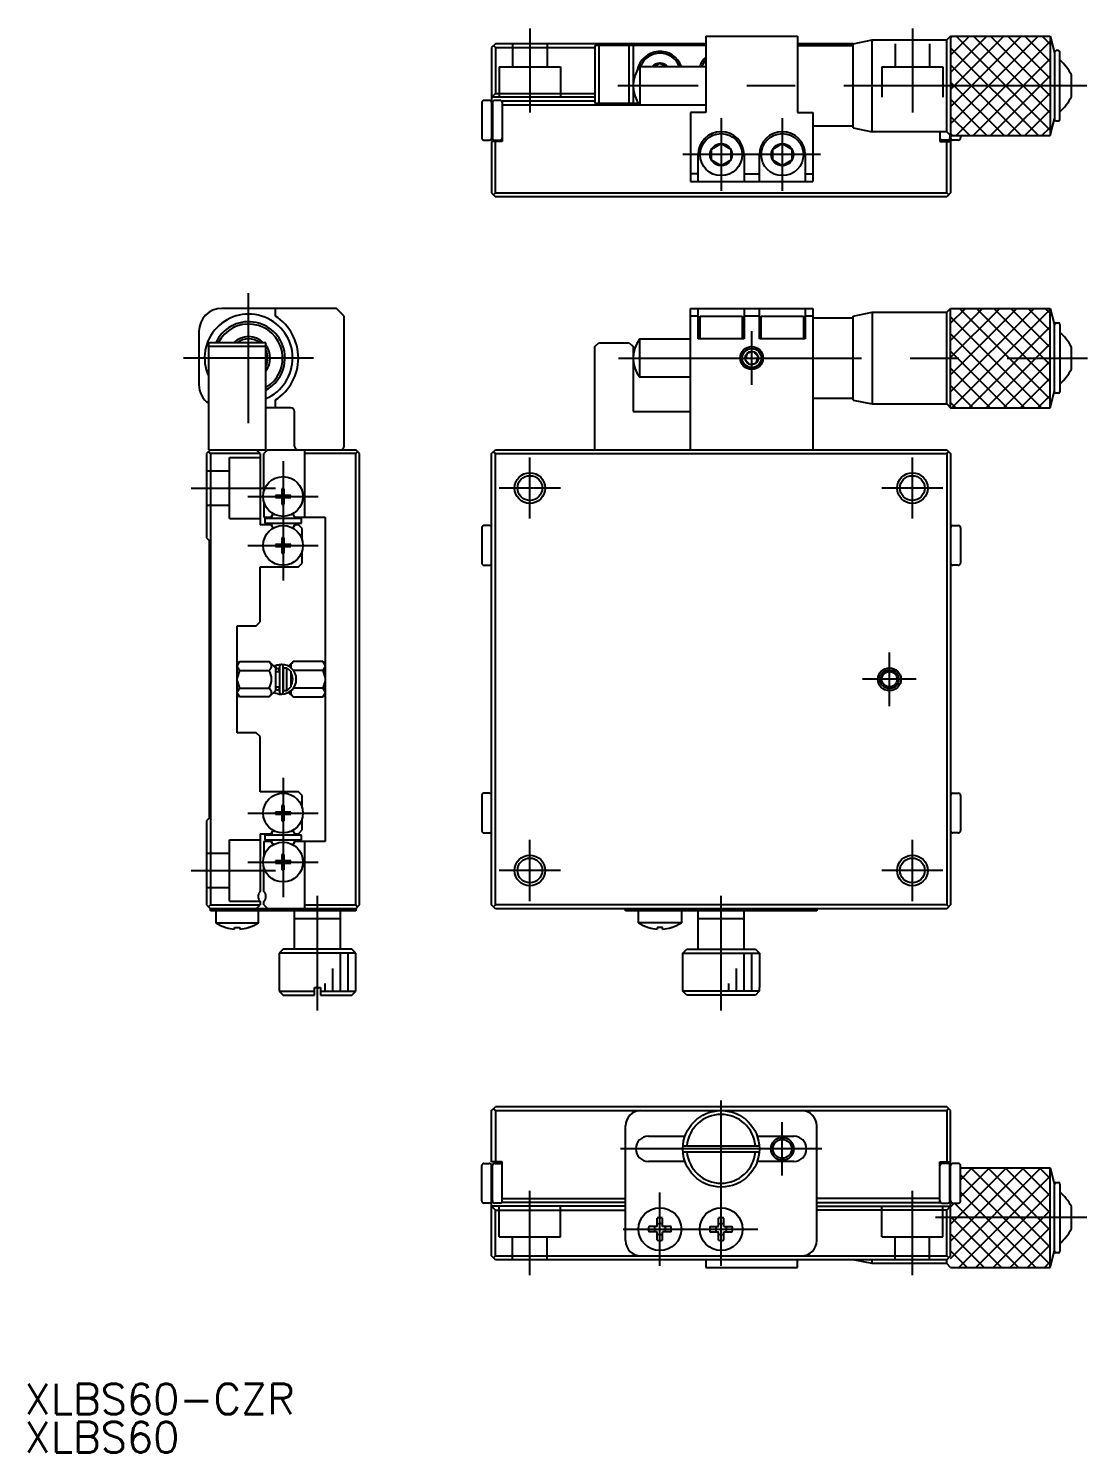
# Model space of a CAD drawing. Extents: x 1 to 267, y 0 to 186.
# Drawn here: x 0.5 to 138.9, y 0 to 186.2 of the extents above; entities that cross this region are included whole.
import ezdxf

# ---------------------------------------------------------------- set-up
doc = ezdxf.new("R2010")
doc.units = 0
doc.linetypes.add('CENTER', pattern=[50.8, 31.75, -6.35, 6.35, -6.35])
doc.linetypes.add('DASHED', pattern=[19.05, 12.7, -6.35])
doc.layers.get('0').update_dxf_attribs({"linetype": 'CONTINUOUS'})
doc.layers.add('CENTER', color=1, linetype='CENTER')
doc.styles.get("Standard").update_dxf_attribs({"font": 'txt.shx', "height": 3, "bigfont": 'bigfont.shx'})

# ---------------------------------------------------------------- blocks, each defined once
blk = doc.blocks.new('*U6')
at = {"color": 7, "linetype": 'CONTINUOUS'}
blk.add_text('XLBS60-CZR', height=4, dxfattribs=at).set_placement((0, 5))
blk = doc.blocks.new('*U7')
at = {"color": 7, "linetype": 'CONTINUOUS'}
blk.add_text('XLBS60', height=4, dxfattribs=at).set_placement((0, 0))

msp = doc.modelspace()

# ---------------------------------------------------------------- linework, layer by layer
at = {"color": 7, "linetype": 'CONTINUOUS'}
for p, q in [((89.05, 185.21), (101.05, 185.21)), ((89.05, 185.21), (89.05, 175.21)), ((101.05, 185.21), (101.05, 175.21)), ((108.3, 184.21), (110.8, 184.71)), ((110.8, 184.71), (120.55, 184.71)), ((110.8, 172.71), (110.8, 184.71)), ((120.55, 184.71), (121.05, 185.21)), ((120.55, 172.71), (120.55, 184.71)), ((121.05, 185.21), (134.05, 185.21)), ((121.05, 185.21), (121.05, 172.21)), ((134.05, 185.21), (134.64, 183.01)), ((134.05, 185.21), (134.05, 172.21)), ((61.55, 184.21), (61.05, 183.71)), ((61.05, 183.71), (61.05, 171.71)), ((61.55, 183.71), (61.3, 183.96)), ((89.05, 184.21), (61.55, 184.21)), ((61.55, 183.71), (61.55, 177.71)), ((61.55, 183.71), (74.55, 183.71)), ((89.05, 183.96), (74.55, 183.96)), ((74.55, 183.96), (74.55, 176.46)), ((75.05, 183.96), (75.05, 176.46)), ((79.05, 176.46), (79.05, 183.96)), ((79.55, 183.96), (79.55, 176.46)), ((108.3, 184.21), (101.05, 184.21)), ((101.05, 183.96), (108.3, 183.96)), ((108.3, 173.21), (108.3, 184.21)), ((134.64, 183.11), (134.64, 174.31)), ((135.14, 183.31), (134.84, 183.31)), ((135.34, 174.31), (135.34, 183.11)), ((89.05, 181.21), (80.42, 181.21)), ((80.42, 181.21), (80.42, 176.21)), ((83.05, 181.65), (82.28, 181.21)), ((83.81, 181.21), (83.05, 181.65)), ((136.85, 177.26), (136.85, 180.15)), ((61.55, 177.71), (61.05, 177.21)), ((74.55, 177.21), (61.05, 177.21)), ((61.55, 177.71), (74.55, 177.71)), ((59.75, 176.51), (59.75, 171.91)), ((60.75, 176.81), (60.05, 176.81)), ((61.05, 175.76), (61.15, 175.76)), ((61.05, 175.63), (61.15, 175.63)), ((61.15, 176.51), (61.15, 171.91)), ((62.15, 176.81), (61.45, 176.81)), ((74.55, 176.71), (62.45, 176.71)), ((62.45, 176.71), (62.45, 171.41)), ((62.45, 176.21), (89.05, 176.21)), ((74.55, 176.46), (80.24, 176.46)), ((89.05, 175.21), (87.05, 175.21)), ((87.05, 175.21), (87.05, 166.21)), ((101.05, 175.21), (103.05, 175.21)), ((103.05, 175.21), (103.05, 166.21)), ((61.05, 174.21), (61.15, 174.21)), ((103.05, 173.46), (108.3, 173.46)), ((108.3, 173.21), (110.8, 172.71)), ((134.05, 172.21), (134.64, 174.41)), ((134.84, 174.11), (135.14, 174.11)), ((60.05, 171.61), (60.75, 171.61)), ((61.05, 172.78), (61.15, 172.78)), ((61.05, 172.66), (61.15, 172.66)), ((61.05, 172.21), (61.15, 172.21)), ((61.05, 171.71), (61.22, 171.71)), ((62.45, 171.41), (61.05, 171.41)), ((61.05, 171.41), (61.05, 164.71)), ((61.45, 171.61), (62.15, 171.61)), ((61.55, 164.71), (61.55, 171.41)), ((62.37, 171.71), (62.45, 171.71)), ((120.55, 172.71), (110.8, 172.71)), ((119.65, 172.71), (119.65, 171.41)), ((119.72, 171.71), (119.65, 171.71)), ((119.65, 171.41), (121.05, 171.41)), ((120.65, 171.61), (119.95, 171.61)), ((120.55, 172.71), (121.05, 172.21)), ((120.55, 164.71), (120.55, 171.41)), ((121.05, 171.71), (120.87, 171.71)), ((120.95, 172.31), (120.95, 171.91)), ((121.05, 172.21), (120.95, 172.21)), ((121.05, 172.21), (121.05, 164.71)), ((121.05, 172.21), (134.05, 172.21)), ((122.05, 171.61), (121.35, 171.61)), ((122.35, 172.21), (122.35, 171.91)), ((88.05, 166.21), (88.05, 169.71)), ((89.8, 170.43), (91.05, 171.15)), ((89.8, 168.98), (89.8, 170.43)), ((91.05, 171.15), (92.3, 170.43)), ((92.3, 170.43), (92.3, 168.98)), ((94.05, 169.71), (94.05, 166.21)), ((96.05, 166.21), (96.05, 169.71)), ((97.8, 170.43), (99.05, 171.15)), ((97.8, 168.98), (97.8, 170.43)), ((99.05, 171.15), (100.3, 170.43)), ((100.3, 170.43), (100.3, 168.98)), ((102.05, 169.71), (102.05, 166.21)), ((91.05, 168.26), (89.8, 168.98)), ((92.3, 168.98), (91.05, 168.26)), ((99.05, 168.26), (97.8, 168.98)), ((100.3, 168.98), (99.05, 168.26)), ((88.05, 167.21), (87.05, 167.21)), ((87.05, 166.21), (103.05, 166.21)), ((94.05, 167.21), (96.05, 167.21)), ((102.05, 167.21), (103.05, 167.21)), ((61.05, 164.71), (61.55, 164.21)), ((61.55, 164.71), (61.3, 164.46)), ((61.55, 164.71), (120.55, 164.71)), ((120.55, 164.21), (61.55, 164.21)), ((121.05, 164.71), (120.55, 164.21)), ((120.55, 164.71), (120.8, 164.46)), ((40.79, 149.61), (25.79, 149.61)), ((32.79, 148.58), (32.79, 149.61)), ((41.79, 148.61), (40.79, 149.61)), ((87.05, 131.11), (87.05, 149.61)), ((87.05, 149.61), (103.05, 149.61)), ((88.05, 145.61), (88.05, 149.61)), ((94.05, 149.61), (94.05, 145.61)), ((96.05, 145.61), (96.05, 149.61)), ((102.05, 149.61), (102.05, 145.61)), ((103.05, 149.61), (103.05, 131.11)), ((108.3, 148.61), (110.8, 149.11)), ((110.8, 149.11), (120.55, 149.11)), ((110.8, 149.11), (110.8, 137.11)), ((120.55, 149.11), (121.05, 149.61)), ((120.55, 137.11), (120.55, 149.11)), ((121.05, 149.61), (134.05, 149.61)), ((121.05, 136.61), (121.05, 149.61)), ((134.05, 149.61), (134.64, 147.41)), ((134.05, 136.61), (134.05, 149.61)), ((41.79, 131.61), (41.79, 148.61)), ((88.05, 148.61), (87.05, 148.61)), ((88.3, 145.61), (88.3, 148.61)), ((88.3, 148.61), (93.8, 148.61)), ((93.8, 148.61), (93.8, 145.61)), ((96.05, 148.61), (94.05, 148.61)), ((96.3, 145.61), (96.3, 148.61)), ((96.3, 148.61), (101.8, 148.61)), ((101.8, 148.61), (101.8, 145.61)), ((103.05, 148.61), (102.05, 148.61)), ((103.05, 148.36), (108.3, 148.36)), ((108.3, 137.61), (108.3, 148.61)), ((134.64, 138.71), (134.64, 147.51)), ((134.84, 147.71), (135.14, 147.71)), ((135.34, 147.51), (135.34, 138.71)), ((22.79, 146.61), (22.79, 139.61)), ((80.42, 140.61), (80.42, 145.61)), ((80.42, 145.61), (87.05, 145.61)), ((94.05, 145.61), (88.05, 145.61)), ((102.05, 145.61), (96.05, 145.61)), ((31.54, 145.11), (24.04, 145.11)), ((24.04, 145.11), (24.04, 131.11)), ((31.54, 144.61), (24.04, 144.61)), ((31.54, 131.11), (31.54, 145.11)), ((74.55, 144.61), (75.05, 145.11)), ((74.55, 131.11), (74.55, 144.61)), ((75.05, 145.11), (79.05, 145.11)), ((79.05, 145.11), (79.55, 144.61)), ((79.55, 144.61), (79.55, 136.11)), ((94.47, 143.76), (94.2, 142.94)), ((95.32, 143.93), (94.47, 143.76)), ((95.9, 143.28), (95.32, 143.93)), ((136.85, 141.66), (136.85, 144.55)), ((94.2, 142.94), (94.77, 142.29)), ((94.77, 142.29), (95.62, 142.46)), ((95.62, 142.46), (95.9, 143.28)), ((87.05, 140.61), (80.42, 140.61)), ((103.05, 137.86), (108.3, 137.86)), ((134.05, 136.61), (134.64, 138.81)), ((135.14, 138.51), (134.84, 138.51)), ((34.79, 136.61), (31.54, 136.61)), ((32.79, 136.61), (32.79, 137.63)), ((35.29, 131.61), (35.29, 136.11)), ((79.55, 136.11), (87.05, 136.11)), ((108.3, 137.61), (110.8, 137.11)), ((110.8, 137.11), (120.55, 137.11)), ((120.55, 137.11), (121.05, 136.61)), ((121.05, 136.61), (134.05, 136.61)), ((24.29, 131.11), (23.79, 130.61)), ((23.79, 130.61), (23.79, 119.61)), ((24.04, 131.11), (31.54, 131.11)), ((24.29, 130.61), (24.04, 130.86)), ((30.79, 130.61), (24.29, 130.61)), ((24.29, 130.61), (24.29, 71.61)), ((30.79, 130.61), (30.29, 131.11)), ((30.79, 130.61), (30.79, 121.31)), ((31.79, 131.11), (31.29, 130.61)), ((31.29, 125.72), (31.29, 130.61)), ((31.79, 131.11), (43.29, 131.11)), ((36.59, 131.11), (36.59, 122.31)), ((43.29, 130.61), (36.59, 130.61)), ((43.79, 130.61), (43.29, 131.11)), ((43.29, 130.61), (43.54, 130.86)), ((43.29, 71.61), (43.29, 130.61)), ((43.79, 71.61), (43.79, 130.61)), ((61.05, 130.61), (61.55, 131.11)), ((61.05, 71.61), (61.05, 130.61)), ((61.55, 130.61), (61.3, 130.86)), ((61.55, 131.11), (120.55, 131.11)), ((61.55, 130.61), (120.55, 130.61)), ((61.55, 71.61), (61.55, 130.61)), ((120.55, 131.11), (121.05, 130.61)), ((120.55, 130.61), (120.8, 130.86)), ((120.55, 130.61), (120.55, 71.61)), ((121.05, 130.61), (121.05, 71.61)), ((33.59, 125.15), (32.79, 125.15)), ((32.79, 125.15), (32.79, 124.86)), ((32.79, 124.86), (33.59, 124.86)), ((33.32, 125.15), (33.32, 124.86)), ((33.94, 126.01), (33.65, 126.01)), ((33.65, 126.01), (33.65, 125.21)), ((33.94, 125.48), (33.65, 125.48)), ((33.65, 124.8), (33.65, 124.01)), ((33.94, 125.21), (33.94, 126.01)), ((33.94, 124.01), (33.94, 124.8)), ((34.79, 125.15), (34, 125.15)), ((34, 124.86), (34.79, 124.86)), ((34.26, 124.86), (34.26, 125.15)), ((34.79, 124.86), (34.79, 125.15)), ((31.29, 124.29), (31.29, 122.31)), ((33.65, 124.54), (33.94, 124.54)), ((33.65, 124.01), (33.94, 124.01)), ((32.24, 121.31), (30.79, 121.31)), ((31.29, 122.31), (32.24, 122.31)), ((36.19, 122.11), (31.39, 122.11)), ((31.39, 122.11), (31.39, 121.51)), ((31.39, 121.51), (36.19, 121.51)), ((32.24, 122.31), (32.41, 122.6)), ((32.24, 121.31), (32.37, 121.08)), ((35.34, 122.31), (35.17, 122.6)), ((35.34, 121.31), (35.21, 121.08)), ((35.34, 122.31), (39.29, 122.31)), ((35.79, 121.31), (35.34, 121.31)), ((36.29, 120.81), (35.79, 121.31)), ((36.19, 121.51), (36.19, 122.11)), ((39.29, 122.31), (39.29, 79.91)), ((60.75, 121.21), (60.05, 121.21)), ((121.35, 121.21), (122.05, 121.21)), ((23.79, 119.61), (24.14, 119.26)), ((24.14, 119.26), (24.14, 82.96)), ((33.94, 119.61), (33.65, 119.61)), ((33.65, 119.61), (33.65, 118.81)), ((33.94, 118.81), (33.94, 119.61)), ((36.29, 119.32), (36.29, 120.81)), ((59.75, 120.91), (59.75, 116.31)), ((122.35, 120.91), (122.35, 116.31)), ((33.59, 118.75), (32.79, 118.75)), ((32.79, 118.75), (32.79, 118.46)), ((32.79, 118.46), (33.59, 118.46)), ((33.32, 118.75), (33.32, 118.46)), ((33.94, 119.08), (33.65, 119.08)), ((33.65, 118.4), (33.65, 117.61)), ((33.65, 118.14), (33.94, 118.14)), ((33.65, 117.61), (33.94, 117.61)), ((33.94, 117.61), (33.94, 118.4)), ((34.79, 118.75), (34, 118.75)), ((34, 118.46), (34.79, 118.46)), ((34.26, 118.46), (34.26, 118.75)), ((34.79, 118.46), (34.79, 118.75)), ((36.29, 116.31), (36.29, 117.89)), ((30.79, 108.61), (30.79, 115.81)), ((30.79, 115.81), (35.79, 115.81)), ((35.79, 115.81), (36.29, 116.31)), ((60.05, 116.01), (60.75, 116.01)), ((122.05, 116.01), (121.35, 116.01)), ((27.79, 94.11), (27.79, 108.11)), ((27.79, 108.11), (30.29, 108.11)), ((30.29, 108.11), (30.79, 108.61)), ((27.79, 103.12), (28.09, 103.42)), ((28.09, 103.42), (27.79, 102.93)), ((27.79, 102.74), (28.09, 102.26)), ((28.09, 103.42), (31.98, 103.42)), ((31.98, 103.42), (32.79, 102.61)), ((32.6, 102.8), (32.79, 102.89)), ((32.79, 102.89), (32.78, 102.89)), ((32.78, 102.89), (32.78, 102.89)), ((32.78, 102.89), (32.78, 102.89)), ((32.78, 102.89), (32.78, 102.88)), ((32.78, 102.88), (32.78, 102.87)), ((32.78, 102.87), (32.78, 102.87)), ((32.78, 102.87), (32.78, 102.86)), ((32.78, 102.86), (32.79, 102.85)), ((32.82, 102.91), (32.79, 102.89)), ((32.79, 102.85), (32.79, 102.83)), ((32.79, 102.83), (32.79, 102.82)), ((32.79, 102.82), (32.8, 102.81)), ((32.79, 102.61), (32.79, 99.61)), ((32.79, 102.39), (32.96, 102.48)), ((32.8, 102.81), (32.8, 102.79)), ((32.8, 102.79), (32.81, 102.76)), ((32.81, 102.76), (32.83, 102.73)), ((32.88, 102.93), (32.82, 102.91)), ((32.83, 102.73), (32.84, 102.69)), ((32.84, 102.69), (32.86, 102.65)), ((32.86, 102.65), (32.87, 102.62)), ((32.87, 102.62), (32.89, 102.59)), ((32.92, 102.94), (32.88, 102.93)), ((32.89, 102.59), (32.9, 102.56)), ((32.9, 102.56), (32.91, 102.54)), ((32.91, 102.54), (32.92, 102.54)), ((32.95, 102.94), (32.92, 102.94)), ((32.92, 102.54), (32.92, 102.53)), ((32.92, 102.53), (32.93, 102.52)), ((32.93, 102.52), (32.93, 102.51)), ((32.93, 102.51), (32.94, 102.5)), ((32.94, 102.5), (32.94, 102.49)), ((32.94, 102.49), (32.95, 102.49)), ((32.99, 102.95), (32.95, 102.94)), ((32.95, 102.49), (32.95, 102.48)), ((32.95, 102.48), (32.96, 102.48)), ((32.96, 102.48), (32.96, 102.48)), ((33.03, 102.95), (32.99, 102.95)), ((33.53, 103.05), (33.02, 102.95)), ((33.06, 102.95), (33.03, 102.95)), ((33.1, 102.95), (33.06, 102.95)), ((33.13, 102.95), (33.1, 102.95)), ((33.17, 102.95), (33.13, 102.95)), ((33.2, 102.94), (33.17, 102.95)), ((33.24, 102.93), (33.2, 102.94)), ((33.27, 102.92), (33.24, 102.93)), ((33.31, 102.91), (33.27, 102.92)), ((33.34, 102.9), (33.31, 102.91)), ((33.35, 102.9), (33.34, 102.9)), ((33.34, 102.83), (33.34, 99.38)), ((33.79, 99.38), (33.79, 102.83)), ((33.79, 102.61), (34.29, 102.61)), ((33.79, 102.61), (33.79, 99.61)), ((34.29, 102.61), (34.79, 102.11)), ((34.29, 99.61), (34.29, 102.61)), ((35.1, 103.42), (34.5, 102.82)), ((38.99, 103.42), (35.1, 103.42)), ((39.29, 103.12), (38.99, 103.42)), ((38.99, 103.42), (39.29, 102.93)), ((39.29, 102.74), (38.99, 102.26)), ((28.09, 102.26), (27.79, 101.3)), ((27.79, 100.91), (28.09, 99.95)), ((28.09, 102.26), (31.98, 102.26)), ((32.79, 102.11), (33.34, 102.11)), ((33.29, 102.11), (33.29, 102.39)), ((34.79, 102.11), (34.79, 100.11)), ((38.99, 102.26), (35.14, 102.26)), ((38.99, 102.26), (39.29, 101.3)), ((39.29, 100.91), (38.99, 99.95)), ((28.09, 99.95), (27.79, 99.47)), ((27.79, 99.28), (28.09, 98.8)), ((28.09, 98.8), (27.79, 99.1)), ((28.09, 99.95), (31.98, 99.95)), ((31.98, 98.8), (28.09, 98.8)), ((32.79, 99.61), (31.98, 98.8)), ((32.79, 100.11), (33.34, 100.11)), ((32.79, 99.82), (33.34, 99.62)), ((33.29, 100.11), (33.29, 99.83)), ((34.29, 99.61), (33.79, 99.61)), ((34.79, 100.11), (34.29, 99.61)), ((34.5, 99.4), (35.1, 98.8)), ((35.1, 98.8), (38.99, 98.8)), ((38.99, 99.95), (35.14, 99.95)), ((38.99, 99.95), (39.29, 99.47)), ((39.29, 99.28), (38.99, 98.8)), ((38.99, 98.8), (39.29, 99.1)), ((30.29, 94.11), (27.79, 94.11)), ((30.79, 93.61), (30.29, 94.11)), ((30.79, 86.41), (30.79, 93.61)), ((35.79, 86.41), (30.79, 86.41)), ((36.29, 85.91), (35.79, 86.41)), ((36.29, 84.32), (36.29, 85.91)), ((59.75, 85.91), (59.75, 81.31)), ((60.75, 86.21), (60.05, 86.21)), ((121.35, 86.21), (122.05, 86.21)), ((122.35, 85.91), (122.35, 81.31)), ((33.94, 84.61), (33.65, 84.61)), ((33.65, 84.61), (33.65, 83.81)), ((33.94, 84.08), (33.65, 84.08)), ((33.94, 83.81), (33.94, 84.61)), ((24.14, 82.96), (23.79, 82.61)), ((23.79, 82.61), (23.79, 71.61)), ((33.59, 83.75), (32.79, 83.75)), ((32.79, 83.75), (32.79, 83.46)), ((32.79, 83.46), (33.59, 83.46)), ((33.32, 83.75), (33.32, 83.46)), ((33.65, 83.4), (33.65, 82.61)), ((33.65, 83.14), (33.94, 83.14)), ((33.65, 82.61), (33.94, 82.61)), ((33.94, 82.61), (33.94, 83.4)), ((34.79, 83.75), (34, 83.75)), ((34, 83.46), (34.79, 83.46)), ((34.26, 83.46), (34.26, 83.75)), ((34.79, 83.46), (34.79, 83.75)), ((36.29, 81.41), (36.29, 82.89)), ((30.79, 80.91), (32.24, 80.91)), ((30.79, 80.91), (30.79, 73.37)), ((36.19, 80.71), (31.39, 80.71)), ((31.39, 80.71), (31.39, 80.11)), ((31.39, 80.11), (36.19, 80.11)), ((32.24, 80.91), (32.41, 81.2)), ((35.34, 80.91), (35.17, 81.2)), ((35.34, 80.91), (35.79, 80.91)), ((35.79, 80.91), (36.29, 81.41)), ((36.19, 80.11), (36.19, 80.71)), ((60.05, 81.01), (60.75, 81.01)), ((122.05, 81.01), (121.35, 81.01)), ((32.24, 79.91), (31.29, 79.91)), ((31.29, 79.91), (31.29, 77.92)), ((32.24, 79.91), (32.37, 79.68)), ((35.34, 79.91), (35.21, 79.68)), ((39.29, 79.91), (35.34, 79.91)), ((36.59, 79.91), (36.59, 71.11)), ((31.29, 73.37), (31.29, 76.49)), ((33.59, 77.35), (32.79, 77.35)), ((32.79, 77.35), (32.79, 77.06)), ((32.79, 77.06), (33.59, 77.06)), ((33.32, 77.35), (33.32, 77.06)), ((33.94, 78.21), (33.65, 78.21)), ((33.65, 78.21), (33.65, 77.41)), ((33.94, 77.68), (33.65, 77.68)), ((33.65, 77), (33.65, 76.21)), ((33.65, 76.74), (33.94, 76.74)), ((33.94, 77.41), (33.94, 78.21)), ((33.94, 76.21), (33.94, 77)), ((34.79, 77.35), (34, 77.35)), ((34, 77.06), (34.79, 77.06)), ((34.26, 77.06), (34.26, 77.35)), ((34.79, 77.06), (34.79, 77.35)), ((33.65, 76.21), (33.94, 76.21)), ((23.79, 71.61), (24.29, 71.11)), ((24.29, 71.61), (24.04, 71.36)), ((24.29, 71.61), (30.79, 71.61)), ((43.29, 71.11), (24.29, 71.11)), ((24.29, 70.81), (24.29, 71.11)), ((43.29, 70.81), (24.29, 70.81)), ((24.99, 70.81), (24.99, 69.26)), ((30.29, 71.11), (30.79, 71.61)), ((30.59, 69.26), (30.59, 70.81)), ((30.79, 72.04), (30.79, 71.61)), ((31.29, 71.61), (31.29, 72.04)), ((31.29, 71.61), (31.79, 71.11)), ((35.29, 65.81), (35.29, 70.81)), ((36.59, 71.61), (43.29, 71.61)), ((41.29, 65.81), (41.29, 70.81)), ((43.29, 71.11), (43.79, 71.61)), ((43.29, 71.61), (43.54, 71.36)), ((43.29, 71.11), (43.29, 70.81)), ((61.55, 71.11), (61.05, 71.61)), ((61.55, 71.61), (61.3, 71.36)), ((120.55, 71.61), (61.55, 71.61)), ((120.55, 71.11), (61.55, 71.11)), ((78.55, 70.81), (78.55, 71.11)), ((103.55, 70.81), (78.55, 70.81)), ((80.25, 69.26), (80.25, 70.81)), ((85.85, 70.81), (85.85, 69.26)), ((88.05, 65.81), (88.05, 70.81)), ((94.05, 65.81), (94.05, 70.81)), ((103.55, 71.11), (103.55, 70.81)), ((120.55, 71.61), (120.8, 71.36)), ((121.05, 71.61), (120.55, 71.11)), ((24.99, 69.26), (30.59, 69.26)), ((35.29, 69.81), (41.29, 69.81)), ((85.85, 69.26), (80.25, 69.26)), ((88.05, 69.81), (94.05, 69.81)), ((26.29, 68.64), (26.33, 68.64)), ((27.44, 68.43), (27.44, 68.64)), ((27.44, 68.64), (28.14, 68.64)), ((28.14, 68.64), (28.14, 68.43)), ((29.29, 68.64), (29.25, 68.64)), ((81.55, 68.64), (81.59, 68.64)), ((83.4, 68.64), (82.7, 68.64)), ((82.7, 68.64), (82.7, 68.43)), ((83.4, 68.43), (83.4, 68.64)), ((84.55, 68.64), (84.51, 68.64)), ((33.79, 65.81), (33.29, 65.31)), ((43.29, 65.31), (33.29, 65.31)), ((33.29, 65.31), (33.29, 60.31)), ((42.79, 65.81), (33.79, 65.81)), ((43.29, 65.31), (42.79, 65.81)), ((43.29, 60.31), (43.29, 65.31)), ((86.05, 65.31), (86.55, 65.81)), ((86.05, 65.31), (96.05, 65.31)), ((86.05, 60.81), (86.05, 65.31)), ((86.55, 65.81), (95.55, 65.81)), ((95.55, 65.81), (96.05, 65.31)), ((96.05, 65.31), (96.05, 60.81)), ((33.29, 60.31), (37.89, 60.31)), ((33.29, 60.31), (33.79, 59.81)), ((33.79, 59.81), (37.89, 59.81)), ((37.89, 59.81), (37.89, 60.81)), ((37.89, 60.81), (38.69, 60.81)), ((38.69, 60.81), (38.69, 59.81)), ((38.69, 60.31), (43.29, 60.31)), ((38.69, 59.81), (42.79, 59.81)), ((42.79, 59.81), (43.29, 60.31)), ((86.06, 60.81), (86.05, 60.81)), ((86.06, 60.31), (86.06, 60.81)), ((96.03, 60.31), (86.06, 60.31)), ((86.56, 59.81), (86.06, 60.31)), ((95.53, 59.81), (86.56, 59.81)), ((96.03, 60.31), (95.53, 59.81)), ((96.05, 60.81), (96.03, 60.81)), ((96.03, 60.81), (96.03, 60.31)), ((61.05, 44.71), (61.55, 45.21)), ((61.05, 38.01), (61.05, 44.71)), ((61.55, 44.71), (61.3, 44.96)), ((120.55, 45.21), (61.55, 45.21)), ((61.55, 44.71), (61.55, 38.01)), ((61.55, 44.71), (120.55, 44.71)), ((121.05, 44.71), (120.55, 45.21)), ((120.55, 44.71), (120.8, 44.96)), ((120.55, 44.71), (120.55, 38.01)), ((121.05, 25.71), (121.05, 44.71)), ((78.55, 27.71), (78.55, 42.71)), ((78.55, 27.71), (78.55, 42.71)), ((81.55, 41.36), (86.33, 41.36)), ((95.77, 41.36), (100.55, 41.36)), ((103.55, 27.71), (103.55, 42.71)), ((103.55, 27.71), (103.55, 42.71)), ((86.06, 40.11), (96.03, 40.11)), ((86.06, 39.31), (96.03, 39.31)), ((59.75, 32.91), (59.75, 37.51)), ((60.05, 37.81), (60.75, 37.81)), ((62.45, 38.01), (61.05, 38.01)), ((61.05, 25.71), (61.05, 37.71)), ((61.05, 37.71), (61.22, 37.71)), ((61.15, 32.91), (61.15, 37.51)), ((61.45, 37.81), (62.15, 37.81)), ((62.37, 37.71), (62.45, 37.71)), ((62.45, 32.71), (62.45, 38.01)), ((86.33, 38.06), (81.55, 38.06)), ((100.55, 38.06), (95.77, 38.06)), ((119.65, 32.71), (119.65, 38.01)), ((119.65, 38.01), (121.05, 38.01)), ((119.72, 37.71), (119.65, 37.71)), ((120.65, 37.81), (119.95, 37.81)), ((121.05, 37.71), (120.87, 37.71)), ((120.95, 32.91), (120.95, 37.51)), ((122.05, 37.81), (121.35, 37.81)), ((122.35, 32.91), (122.35, 37.51)), ((61.05, 37.21), (61.15, 37.21)), ((61.05, 36.76), (61.15, 36.76)), ((61.05, 36.63), (61.15, 36.63)), ((121.05, 37.21), (120.95, 37.21)), ((121.05, 36.76), (120.95, 36.76)), ((121.05, 36.63), (120.95, 36.63)), ((122.35, 37.21), (134.05, 37.21)), ((134.05, 37.21), (134.64, 35.01)), ((134.05, 24.21), (134.05, 37.21)), ((61.05, 35.21), (61.15, 35.21)), ((61.05, 33.78), (61.15, 33.78)), ((61.05, 33.66), (61.15, 33.66)), ((121.05, 35.21), (120.95, 35.21)), ((121.05, 33.78), (120.95, 33.78)), ((121.05, 33.66), (120.95, 33.66)), ((134.64, 26.31), (134.64, 35.11)), ((134.84, 35.31), (135.14, 35.31)), ((135.34, 35.11), (135.34, 26.31)), ((60.75, 32.61), (60.05, 32.61)), ((78.55, 32.21), (61.05, 32.21)), ((61.55, 31.71), (61.05, 32.21)), ((62.15, 32.61), (61.45, 32.61)), ((61.55, 25.71), (61.55, 31.71)), ((61.55, 31.71), (78.55, 31.71)), ((62.45, 33.21), (78.55, 33.21)), ((78.55, 32.71), (62.45, 32.71)), ((119.65, 33.21), (103.55, 33.21)), ((103.55, 32.71), (119.65, 32.71)), ((103.55, 32.21), (121.05, 32.21)), ((120.55, 31.71), (103.55, 31.71)), ((119.95, 32.61), (120.65, 32.61)), ((120.55, 31.71), (121.05, 32.21)), ((120.55, 25.71), (120.55, 31.71)), ((121.35, 32.61), (122.05, 32.61)), ((136.85, 29.26), (136.85, 32.15)), ((82.7, 29.56), (82.7, 30.66)), ((83.4, 29.56), (83.4, 30.66)), ((90.7, 29.56), (90.7, 30.66)), ((91.4, 29.56), (91.4, 30.66)), ((82.7, 29.56), (81.59, 29.56)), ((82.7, 28.86), (81.59, 28.86)), ((82.7, 27.75), (82.7, 28.86)), ((84.51, 29.56), (83.4, 29.56)), ((84.51, 28.86), (83.4, 28.86)), ((83.4, 27.75), (83.4, 28.86)), ((89.59, 29.56), (90.7, 29.56)), ((89.59, 28.86), (90.7, 28.86)), ((90.7, 27.75), (90.7, 28.86)), ((91.4, 29.56), (92.51, 29.56)), ((91.4, 28.86), (92.51, 28.86)), ((91.4, 27.75), (91.4, 28.86)), ((134.05, 24.21), (134.64, 26.41)), ((135.14, 26.11), (134.84, 26.11)), ((61.55, 25.21), (61.05, 25.71)), ((61.55, 25.71), (61.3, 25.46)), ((61.55, 25.71), (120.55, 25.71)), ((120.55, 25.21), (61.55, 25.21)), ((89.05, 25.21), (89.05, 24.21)), ((101.05, 24.21), (101.05, 25.21)), ((110.8, 24.71), (108.3, 25.21)), ((110.8, 24.71), (110.8, 25.21)), ((120.55, 24.71), (110.8, 24.71)), ((120.55, 25.21), (121.05, 25.71)), ((120.55, 25.71), (120.8, 25.46)), ((120.55, 24.71), (120.55, 25.21)), ((121.05, 24.21), (120.55, 24.71)), ((89.05, 24.21), (101.05, 24.21)), ((121.05, 24.21), (134.05, 24.21))]:
    msp.add_line(p, q, dxfattribs=at)
at = {"color": 3, "linetype": 'CONTINUOUS'}
for p, q in [((121.05, 184.96), (121.29, 185.21)), ((121.05, 182.72), (123.53, 185.21)), ((121.05, 180.47), (125.78, 185.21)), ((121.05, 178.23), (128.02, 185.21)), ((121.05, 175.98), (130.27, 185.21)), ((121.05, 173.74), (132.51, 185.21)), ((121.76, 172.21), (134.05, 184.49)), ((134.05, 172.93), (121.77, 185.21)), ((134.05, 175.18), (124.02, 185.21)), ((134.05, 177.42), (126.26, 185.21)), ((134.05, 179.67), (128.51, 185.21)), ((134.05, 181.91), (130.75, 185.21)), ((134.05, 184.16), (133, 185.21)), ((132.53, 172.21), (121.05, 183.69)), ((130.28, 172.21), (121.05, 181.44)), ((124.01, 172.21), (134.05, 182.25)), ((128.04, 172.21), (121.05, 179.2)), ((126.25, 172.21), (134.05, 180)), ((125.79, 172.21), (121.05, 176.95)), ((128.5, 172.21), (134.05, 177.76)), ((130.74, 172.21), (134.05, 175.51)), ((123.55, 172.21), (121.05, 174.71)), ((132.99, 172.21), (134.05, 173.27)), ((121.3, 172.21), (121.05, 172.46)), ((121.05, 147.67), (122.99, 149.61)), ((121.05, 145.42), (125.23, 149.61)), ((121.05, 143.18), (127.48, 149.61)), ((121.05, 140.93), (129.72, 149.61)), ((121.05, 138.69), (131.97, 149.61)), ((121.21, 136.61), (134.05, 149.44)), ((134.05, 137.75), (122.19, 149.61)), ((134.05, 139.99), (124.43, 149.61)), ((134.05, 142.24), (126.68, 149.61)), ((134.05, 144.48), (128.92, 149.61)), ((134.05, 146.73), (131.17, 149.61)), ((134.05, 148.97), (133.41, 149.61)), ((132.94, 136.61), (121.05, 148.5)), ((123.46, 136.61), (134.05, 147.2)), ((130.7, 136.61), (121.05, 146.26)), ((128.45, 136.61), (121.05, 144.01)), ((125.7, 136.61), (134.05, 144.95)), ((126.21, 136.61), (121.05, 141.77)), ((127.95, 136.61), (134.05, 142.71)), ((130.19, 136.61), (134.05, 140.46)), ((123.96, 136.61), (121.05, 139.52)), ((132.44, 136.61), (134.05, 138.22)), ((121.72, 136.61), (121.05, 137.28)), ((41.29, 60.31), (41.29, 65.31)), ((42.29, 60.31), (42.29, 65.31)), ((94.05, 60.31), (94.05, 65.31)), ((95.05, 60.31), (95.05, 65.31)), ((40.29, 60.31), (40.29, 63.31)), ((93.05, 60.31), (93.05, 63.31)), ((39.29, 60.31), (39.29, 61.31)), ((92.05, 60.31), (92.05, 61.31)), ((121.05, 29.88), (128.37, 37.21)), ((121.05, 27.63), (130.62, 37.21)), ((121.05, 25.39), (132.86, 37.21)), ((122.11, 24.21), (134.05, 36.14)), ((122.35, 35.67), (123.88, 37.21)), ((122.35, 33.42), (126.13, 37.21)), ((134.05, 24.59), (122.35, 36.29)), ((134.05, 26.83), (123.67, 37.21)), ((134.05, 29.08), (125.92, 37.21)), ((134.05, 31.32), (128.16, 37.21)), ((134.05, 33.57), (130.41, 37.21)), ((134.05, 35.81), (132.65, 37.21)), ((132.18, 24.21), (122.35, 34.04)), ((124.35, 24.21), (134.05, 33.9)), ((121.05, 32.12), (121.53, 32.61)), ((129.94, 24.21), (121.54, 32.61)), ((127.69, 24.21), (121.05, 30.85)), ((126.6, 24.21), (134.05, 31.65)), ((125.45, 24.21), (121.05, 28.61)), ((128.84, 24.21), (134.05, 29.41)), ((123.2, 24.21), (121.05, 26.36)), ((131.09, 24.21), (134.05, 27.16)), ((133.33, 24.21), (134.05, 24.92))]:
    msp.add_line(p, q, dxfattribs=at)
at = {"color": 3, "linetype": 'DASHED'}
for p, q in [((63.8, 184.21), (63.8, 181.21)), ((68.3, 184.21), (68.3, 181.21)), ((113.8, 184.21), (113.8, 181.21)), ((118.3, 184.21), (118.3, 181.21)), ((62.05, 181.21), (62.05, 177.21)), ((62.05, 181.21), (70.05, 181.21)), ((70.05, 181.21), (70.05, 177.21)), ((112.05, 181.21), (112.05, 177.21)), ((112.05, 181.21), (120.05, 181.21)), ((120.05, 181.21), (120.05, 177.21)), ((26.79, 130.11), (30.79, 130.11)), ((26.79, 122.11), (26.79, 130.11)), ((23.79, 128.36), (26.79, 128.36)), ((23.79, 123.86), (26.79, 123.86)), ((26.79, 122.11), (30.79, 122.11)), ((26.79, 80.11), (30.79, 80.11)), ((26.79, 72.11), (26.79, 80.11)), ((23.79, 78.36), (26.79, 78.36)), ((23.79, 73.86), (26.79, 73.86)), ((26.79, 72.11), (30.74, 72.11)), ((62.05, 28.21), (62.05, 32.21)), ((70.05, 28.21), (70.05, 32.21)), ((112.05, 28.21), (112.05, 32.21)), ((120.05, 28.21), (120.05, 32.21)), ((62.05, 28.21), (70.05, 28.21)), ((63.8, 25.21), (63.8, 28.21)), ((68.3, 25.21), (68.3, 28.21)), ((112.05, 28.21), (120.05, 28.21)), ((113.8, 25.21), (113.8, 28.21)), ((118.3, 25.21), (118.3, 28.21))]:
    msp.add_line(p, q, dxfattribs=at)
at = {"color": 7, "linetype": 'CONTINUOUS'}
for centre, radius in [((91.05, 169.71), 2.75), ((99.05, 169.71), 2.75), ((91.05, 169.71), 1.44), ((99.05, 169.71), 1.44), ((95.05, 143.11), 1.5), ((95.05, 143.11), 1.25), ((95.05, 143.11), 0.866), ((33.79, 125.01), 2.6), ((66.05, 126.11), 1.62), ((116.05, 126.11), 1.62), ((33.79, 118.61), 2.6), ((113.05, 101.11), 1.23), ((113.05, 101.11), 1), ((33.79, 83.61), 2.6), ((33.79, 77.21), 2.6), ((66.05, 76.11), 1.62), ((116.05, 76.11), 1.62), ((91.05, 39.71), 5), ((99.05, 39.71), 1.23), ((83.05, 29.21), 2.8), ((91.05, 29.21), 2.8)]:
    msp.add_circle(centre, radius, dxfattribs=at)
at = {"color": 3, "linetype": 'CONTINUOUS'}
for centre, radius in [((66.05, 126.11), 2), ((116.05, 126.11), 2), ((113.05, 101.11), 1.5), ((66.05, 76.11), 2), ((116.05, 76.11), 2), ((99.05, 39.71), 1.5)]:
    msp.add_circle(centre, radius, dxfattribs=at)
at = {"color": 7, "linetype": 'CONTINUOUS'}
for centre, radius, start, end in [((83.05, 180.21), 3, 19.4712, 170.1185), ((83.05, 180.21), 2.75, 21.3237, 158.6763), ((134.84, 183.11), 0.2, 90, 180), ((135.14, 183.11), 0.2, 0, 90), ((83.55, 178.71), 4, 141.3178, 218.6822), ((83.05, 180.21), 1.44, 43.8538, 136.1462), ((91.05, 180.21), 3, 131.8103, 160.5288), ((91.05, 180.21), 2.75, 136.6583, 158.6763), ((129.95, 176.39), 7.85, 28.6152, 46.7208), ((129.95, 181.02), 7.85, 313.2792, 331.3848), ((60.05, 176.51), 0.3, 90, 180), ((60.75, 176.51), 0.3, 0, 90), ((61.45, 176.51), 0.3, 90, 180), ((62.15, 176.51), 0.3, 0, 90), ((134.84, 174.31), 0.2, 180, 270), ((135.14, 174.31), 0.2, 270, 0), ((60.05, 171.91), 0.3, 180, 270), ((60.75, 171.91), 0.3, 270, 0), ((61.45, 171.91), 0.3, 180, 270), ((62.15, 171.91), 0.3, 270, 360), ((91.05, 169.71), 3, 0, 180), ((99.05, 169.71), 3, 0, 180), ((119.95, 171.91), 0.3, 180, 270), ((120.65, 171.91), 0.3, 270, 0), ((121.35, 171.91), 0.3, 180, 270), ((122.05, 171.91), 0.3, 270, 0), ((25.79, 146.61), 3, 90, 180), ((29.29, 143.11), 5.75, 293.0357, 204.0706), ((29.29, 143.11), 4.75, 298.2737, 155.0989), ((29.29, 143.11), 4.45, 300.3724, 153.2924), ((29.29, 143.11), 6.5, 302.579, 57.421), ((134.84, 147.51), 0.2, 90, 180), ((135.14, 147.51), 0.2, 360, 90), ((29.29, 143.11), 2.8, 45.5847, 134.4153), ((29.29, 143.11), 2.5, 53.1301, 126.8699), ((83.55, 143.11), 4, 141.3178, 218.6822), ((129.95, 140.79), 7.85, 28.6152, 46.7208), ((29.29, 143.11), 2.8, 323.4725, 36.5275), ((29.29, 143.11), 2.5, 334.1581, 25.8419), ((129.95, 145.42), 7.85, 313.2792, 331.3848), ((25.79, 139.61), 3, 180, 234.3147), ((134.84, 138.71), 0.2, 180, 270), ((135.14, 138.71), 0.2, 270, 0), ((34.79, 136.11), 0.5, 0, 90), ((35.79, 131.61), 0.5, 180, 270), ((41.29, 131.61), 0.5, 270, 0), ((33.59, 125.21), 0.06, 270, 360), ((33.59, 124.8), 0.06, 360, 90), ((34, 125.21), 0.06, 180, 270), ((34, 124.8), 0.06, 90, 180), ((33.79, 121.81), 1.59, 143.8027, 169.1069), ((33.79, 121.81), 1.59, 190.8931, 216.1973), ((33.91, 121.92), 1.75, 208.6217, 217.006), ((33.91, 121.69), 1.75, 142.9941, 148.6215), ((33.79, 121.81), 1.59, 10.8931, 36.1973), ((33.68, 121.69), 1.75, 31.3785, 37.0059), ((33.79, 121.81), 1.59, 323.8027, 349.1069), ((33.68, 121.92), 1.75, 322.994, 331.3783), ((60.05, 120.91), 0.3, 90, 180), ((60.75, 120.91), 0.3, 360, 90), ((121.35, 120.91), 0.3, 90, 180), ((122.05, 120.91), 0.3, 360, 90), ((33.59, 118.81), 0.06, 270, 0), ((33.59, 118.4), 0.06, 0, 90), ((34, 118.81), 0.06, 180, 270), ((34, 118.4), 0.06, 90, 180), ((60.05, 116.31), 0.3, 180, 270), ((60.75, 116.31), 0.3, 270, 0), ((121.35, 116.31), 0.3, 180, 270), ((122.05, 116.31), 0.3, 270, 0), ((31.01, 103.26), 1.4, 314.1651, 329.4703), ((30.95, 102.37), 1.46, 30.8801, 44.6127), ((31.74, 102.84), 0.554, 329.0926, 31.283), ((33.07, 102.23), 0.271, 359.2271, 113.1859), ((33.57, 102.83), 0.225, 0, 180), ((33.57, 101.11), 1.95, 270.7771, 89.2567), ((35.35, 102.84), 0.554, 148.717, 210.9074), ((36.13, 102.37), 1.46, 135.3873, 149.1199), ((29.98, 101.11), 2.31, 330.0163, 29.9837), ((33.56, 101.11), 1.5, 324.7293, 35.2707), ((37.1, 101.11), 2.31, 162.5763, 197.4358), ((31.01, 98.95), 1.4, 30.5297, 45.8349), ((30.95, 99.84), 1.46, 314.6127, 314.6139), ((30.95, 99.84), 1.46, 315.3861, 329.1199), ((31.74, 99.37), 0.554, 328.717, 30.9074), ((33.57, 101.11), 1.95, 240.2431, 269.2186), ((33.07, 99.98), 0.274, 275.3497, 0.3701), ((33.57, 99.38), 0.225, 180, 0), ((35.35, 99.37), 0.554, 149.0616, 211.283), ((36.13, 99.84), 1.46, 210.8801, 224.6114), ((60.05, 85.91), 0.3, 90, 180), ((60.75, 85.91), 0.3, 360, 90), ((121.35, 85.91), 0.3, 90, 180), ((122.05, 85.91), 0.3, 360, 90), ((33.59, 83.81), 0.06, 270, 0), ((34, 83.81), 0.06, 180, 270), ((33.59, 83.4), 0.06, 0, 90), ((34, 83.4), 0.06, 90, 180), ((33.79, 80.41), 1.59, 143.8027, 169.1069), ((33.79, 80.41), 1.59, 190.8931, 216.1973), ((33.91, 80.29), 1.75, 142.9941, 148.6215), ((33.79, 80.41), 1.59, 10.8931, 36.1973), ((33.68, 80.29), 1.75, 31.3785, 37.0059), ((33.79, 80.41), 1.59, 323.8027, 349.1069), ((60.05, 81.31), 0.3, 180, 270), ((60.75, 81.31), 0.3, 270, 0), ((121.35, 81.31), 0.3, 180, 270), ((122.05, 81.31), 0.3, 270, 0), ((33.91, 80.52), 1.75, 208.6217, 217.006), ((33.68, 80.52), 1.75, 322.994, 331.3783), ((33.59, 77.41), 0.06, 270, 0), ((33.59, 77), 0.06, 0, 90), ((34, 77.41), 0.06, 180, 270), ((34, 77), 0.06, 90, 180), ((31.54, 72.71), 1, 138.5904, 221.4096), ((30.54, 72.71), 1, 318.5904, 41.4096), ((27.79, 73.41), 5, 235.9442, 252.5424), ((27.79, 73.41), 5, 287.4576, 304.0558), ((83.05, 73.41), 5, 235.9442, 252.5424), ((83.05, 73.41), 5, 287.4576, 304.0558), ((27.79, 73.41), 4.99, 252.9961, 265.9761), ((27.79, 73.41), 4.99, 274.0239, 287.0039), ((83.05, 73.41), 4.99, 252.9961, 265.9761), ((83.05, 73.41), 4.99, 274.0239, 287.0039), ((80.55, 42.71), 2, 90, 180), ((80.55, 42.71), 2, 90, 180), ((101.55, 42.71), 2, 0, 90), ((101.55, 42.71), 2, 360, 90), ((91.05, 39.71), 4.5, 5.0997, 174.9003), ((81.55, 39.71), 1.65, 90, 270), ((100.55, 39.71), 1.65, 270, 90), ((91.05, 39.71), 4.5, 185.0997, 354.9003), ((60.05, 37.51), 0.3, 90, 180), ((60.75, 37.51), 0.3, 360, 90), ((61.45, 37.51), 0.3, 90, 180), ((62.15, 37.51), 0.3, 360, 90), ((119.95, 37.51), 0.3, 90, 180), ((120.65, 37.51), 0.3, 360, 90), ((121.35, 37.51), 0.3, 90, 180), ((122.05, 37.51), 0.3, 360, 90), ((134.84, 35.11), 0.2, 90, 180), ((135.14, 35.11), 0.2, 360, 90), ((129.95, 28.39), 7.85, 28.6152, 46.7208), ((60.05, 32.91), 0.3, 180, 270), ((60.75, 32.91), 0.3, 270, 0), ((61.45, 32.91), 0.3, 180, 270), ((62.15, 32.91), 0.3, 270, 0), ((119.95, 32.91), 0.3, 180, 270), ((120.65, 32.91), 0.3, 270, 0), ((121.35, 32.91), 0.3, 180, 270), ((122.05, 32.91), 0.3, 270, 0), ((83.05, 29.21), 1.5, 76.5066, 103.4934), ((83.05, 29.21), 0.734, 61.5381, 118.4618), ((91.05, 29.21), 1.5, 76.5066, 103.4934), ((91.05, 29.21), 0.734, 61.5382, 118.4619), ((83.05, 29.21), 1.5, 166.5066, 193.4934), ((83.05, 29.21), 0.734, 151.5381, 208.4619), ((83.05, 29.21), 0.734, 241.5382, 298.4619), ((83.05, 29.21), 0.734, 331.5381, 28.4619), ((83.05, 29.21), 1.5, 346.5066, 13.4934), ((91.05, 29.21), 1.5, 166.5066, 193.4934), ((91.05, 29.21), 0.734, 151.5381, 208.4619), ((91.05, 29.21), 0.734, 241.5381, 298.4618), ((91.05, 29.21), 0.734, 331.5381, 28.4619), ((91.05, 29.21), 1.5, 346.5066, 13.4934), ((129.95, 33.02), 7.85, 313.2792, 331.3848), ((80.55, 27.71), 2, 180, 270), ((80.55, 27.71), 2, 180, 270), ((83.05, 29.21), 1.5, 256.5066, 283.4934), ((91.05, 29.21), 1.5, 256.5066, 283.4934), ((101.55, 27.71), 2, 270, 0), ((101.55, 27.71), 2, 270, 0), ((134.84, 26.31), 0.2, 180, 270), ((135.14, 26.31), 0.2, 270, 360)]:
    msp.add_arc(centre, radius, start, end, dxfattribs=at)
at = {"layer": 'CENTER', "color": 1, "linetype": 'CENTER'}
for p, q in [((66.05, 186.21), (66.05, 175.21)), ((116.05, 186.21), (116.05, 175.21)), ((138.84, 178.71), (77.55, 178.71)), ((91.05, 174.46), (91.05, 164.96)), ((99.05, 174.46), (99.05, 164.96)), ((104.05, 169.71), (86.05, 169.71)), ((29.29, 134.61), (29.29, 151.61)), ((95.05, 139.61), (95.05, 146.61)), ((37.79, 143.11), (20.79, 143.11)), ((77.65, 143.11), (138.94, 143.11)), ((33.79, 129.61), (33.79, 114.01)), ((66.05, 122.11), (66.05, 130.11)), ((116.05, 122.11), (116.05, 130.11)), ((21.79, 126.11), (32.79, 126.11)), ((29.19, 125.01), (38.39, 125.01)), ((70.05, 126.11), (62.05, 126.11)), ((120.05, 126.11), (112.05, 126.11)), ((29.19, 118.61), (38.39, 118.61)), ((113.05, 97.61), (113.05, 104.61)), ((116.55, 101.11), (109.55, 101.11)), ((33.79, 88.21), (33.79, 72.61)), ((29.19, 83.61), (38.39, 83.61)), ((66.05, 72.11), (66.05, 80.11)), ((116.05, 72.11), (116.05, 80.11)), ((29.19, 77.21), (38.39, 77.21)), ((21.79, 76.11), (32.79, 76.11)), ((70.05, 76.11), (62.05, 76.11)), ((120.05, 76.11), (112.05, 76.11)), ((38.29, 57.81), (38.29, 72.81)), ((91.05, 57.81), (91.05, 72.81)), ((91.05, 24.41), (91.05, 46.01)), ((99.05, 36.21), (99.05, 43.21)), ((104.2, 39.71), (77.9, 39.71)), ((66.05, 23.21), (66.05, 34.21)), ((83.05, 24.41), (83.05, 34.01)), ((116.05, 23.21), (116.05, 34.21)), ((138.84, 30.71), (119.05, 30.71)), ((78.25, 29.21), (95.85, 29.21))]:
    msp.add_line(p, q, dxfattribs=at)

# ---------------------------------------------------------------- block references
at = {"color": 7, "linetype": 'CONTINUOUS'}
for name in ['*U6', '*U7']:
    msp.add_blockref(name, (0, 0), dxfattribs=at)

doc.saveas('drawing.dxf')
